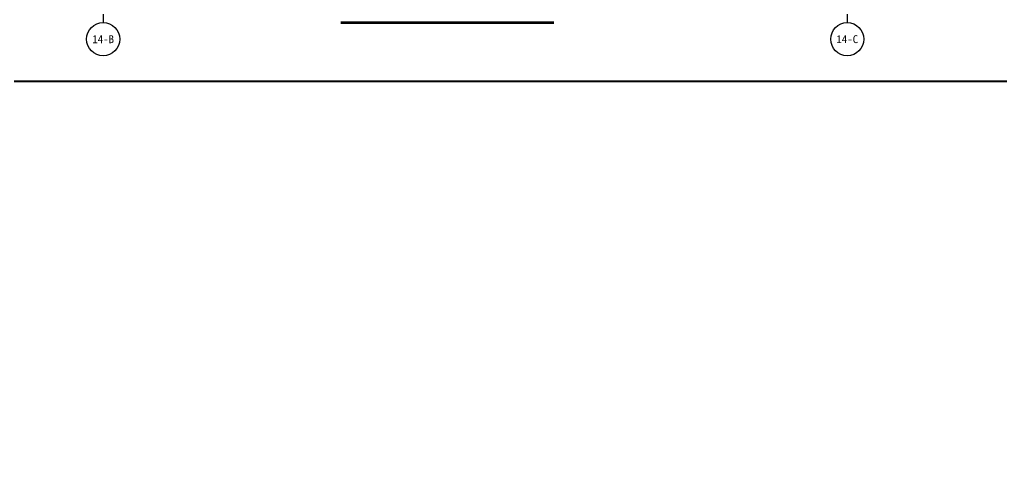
# Model space of a CAD drawing. Extents: x -26219 to 315419, y -160410 to -120810.
# Drawn here: x 19935 to 31809, y -160410 to -154817 of the extents above; entities that cross this region are included whole.
import ezdxf
from ezdxf.enums import TextEntityAlignment as Align
from ezdxf.xclip import XClip

# ---------------------------------------------------------------- set-up
doc = ezdxf.new("R2010")
doc.units = 0
doc.header["$LTSCALE"] = 1000
doc.header["$MEASUREMENT"] = 0
doc.header["$XCLIPFRAME"] = 0
for name, color, linetype in [('01-标注_轴线坐标', 132, 'Continuous'), ('02-TEXT_轴号', 7, 'Continuous'), ('104-14# 核心筒$0$A-C_玻璃幕墙', 140, 'Continuous'), ('DIM_SYMB', 3, 'Continuous')]:
    doc.layers.add(name, color=color, linetype=linetype)
doc.styles.add('_TCH_AXIS', font='STXIHEI_0.TTF', dxfattribs={"width": 0.75, "height": 750})

# ---------------------------------------------------------------- blocks, each defined once
blk = doc.blocks.new('104-14# 核心筒')
at = {"layer": '104-14# 核心筒$0$A-C_玻璃幕墙'}
blk.add_lwpolyline([(82417.6, 175653.6), (83499.8, 178465.9), (52926.6, 177184.7), (53491, 179839.8), (17309.3, 179208.2), (22065.4, 195794.6), (62738.3, 196820), (62307.5, 195791.2), (92265.6, 197155.1), (99426.9, 222925), (120741.8, 216994.6), (117562.9, 189300.5), (119297.3, 188914.5), (109062.3, 173767.9), (82417.6, 175653.6)], dxfattribs=at)
blk = doc.blocks.new('图框-A1+1-2')
for points, const_width in [([(0, 0), (1261, 0), (1261, 594), (0, 594)], 0.05), ([(1186, 584), (25, 584), (25, 10), (1186, 10)], 0.5)]:
    blk.add_lwpolyline(points, close=True, dxfattribs=dict(const_width=const_width))

msp = doc.modelspace()

# ---------------------------------------------------------------- linework, layer by layer
at = {"layer": '01-标注_轴线坐标'}
for p, q in [((20944.9, -153852.6), (20944.9, -154852.6)), ((29944.9, -153852.6), (29944.9, -154852.6))]:
    msp.add_line(p, q, dxfattribs=at)
for centre in [(20944.9, -155052.6), (29944.9, -155052.6)]:
    msp.add_circle(centre, 200, dxfattribs=at)
at = {"layer": 'DIM_SYMB', "const_width": 35}
msp.add_lwpolyline([(23816.1, -154852.6), (26399.2, -154852.6)], dxfattribs=at)

# ---------------------------------------------------------------- block references
at = {"xscale": 50, "yscale": 50, "zscale": 50}
msp.add_blockref('图框-A1+1-2', (-26217.9, -156062.5), dxfattribs=at)
ref = msp.add_blockref('104-14# 核心筒', (-29679.9, -339452.4))
XClip(ref).set_block_clipping_path([(21000, 184300.0000000001), (34400.0000000036, 196600.0000000001)])

# ---------------------------------------------------------------- texts
at = {"layer": '02-TEXT_轴号', "style": '_TCH_AXIS'}
for s, height, width, p, p2 in [('14-B', 96.8, 0.915663, (20813.5, -155101), (21076.3, -155101)), ('14-C', 95.69, 0.927711, (29813.3, -155100.4), (30076.5, -155100.4))]:
    msp.add_text(s, height=height, dxfattribs=dict(at, width=width)).set_placement(p, p2, align=Align.FIT)

doc.saveas('drawing.dxf')
